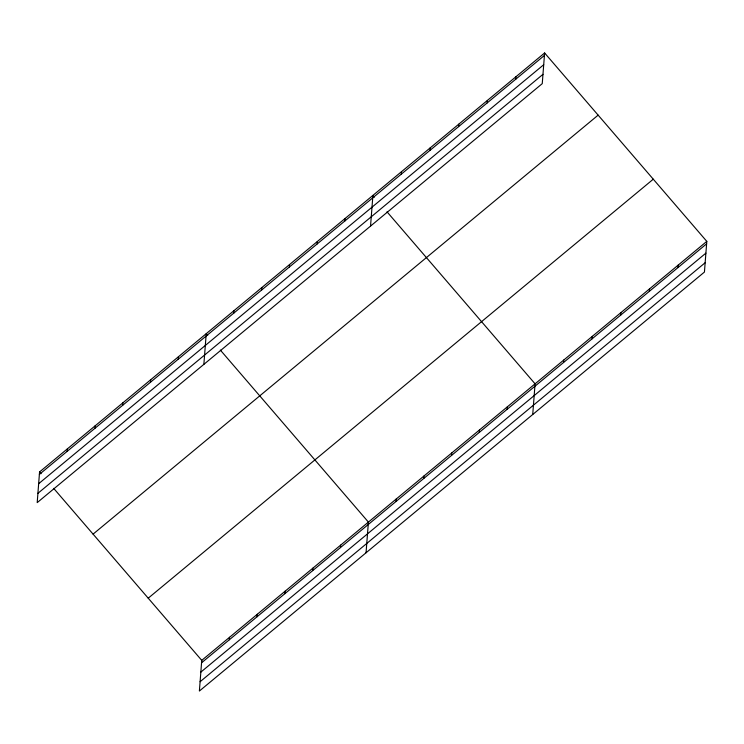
<?xml version="1.0" encoding="UTF-8"?>
<svg xmlns="http://www.w3.org/2000/svg" width="744" height="744" viewBox="0 0 744 744"><rect width="100%" height="100%" fill="white"/><g stroke="black" fill="none" stroke-linecap="round" stroke-linejoin="round"><path stroke-width="1.12" d="M39.562 471.947L37.2 502.628L542.255 83.644L544.617 52.964L39.562 471.947L41.05 473.677M67.146 451.357L67.341 448.902M94.925 428.321L95.12 425.866M122.704 405.275L122.9 402.82M150.483 382.23L150.669 379.775M178.262 359.185L178.448 356.729M203.865 364.365L206.228 333.684L207.715 335.414M53.68 488.362L201.745 660.356L199.383 691.037L704.438 272.053L706.8 241.372L544.617 52.964M233.821 313.094L234.007 310.639M229.329 639.766L229.515 637.31M261.6 290.048L261.786 287.593M257.108 616.73L257.294 614.274M289.379 267.003L289.565 264.548M284.887 593.684L285.073 591.229M317.158 243.958L317.344 241.502M312.666 570.639L312.852 568.184M344.937 220.922L345.123 218.466M340.445 547.593L340.631 545.138M370.54 226.102L372.902 195.421L374.39 197.141M366.048 552.773L368.41 522.093L220.354 350.089M401.332 174.133L401.518 171.678M396.003 501.503L396.189 499.047M429.948 150.39L430.144 147.935M423.782 478.457L423.968 476.002M458.574 126.647L458.76 124.192M451.552 455.412L451.748 452.957M487.19 102.905L487.376 100.449M479.331 432.366L479.527 429.911M515.815 79.162L516.001 76.706M507.11 409.321L507.306 406.866M532.723 414.51L535.076 383.83L387.019 211.826M563.515 362.542L563.701 360.087M592.131 338.799L592.317 336.344M620.747 315.056L620.942 312.601M649.373 291.313L649.559 288.858M677.989 267.57L678.184 265.115M39.376 474.402L544.431 55.419M38.651 483.721L543.715 64.728M37.916 493.319L542.981 74.326M93.084 534.127L598.139 115.134M148.223 598.185L653.279 179.192M201.745 660.356L706.8 241.372M201.55 662.811L706.614 243.827M200.833 672.13L705.898 253.137M200.099 681.727L705.154 262.734"/></g></svg>
